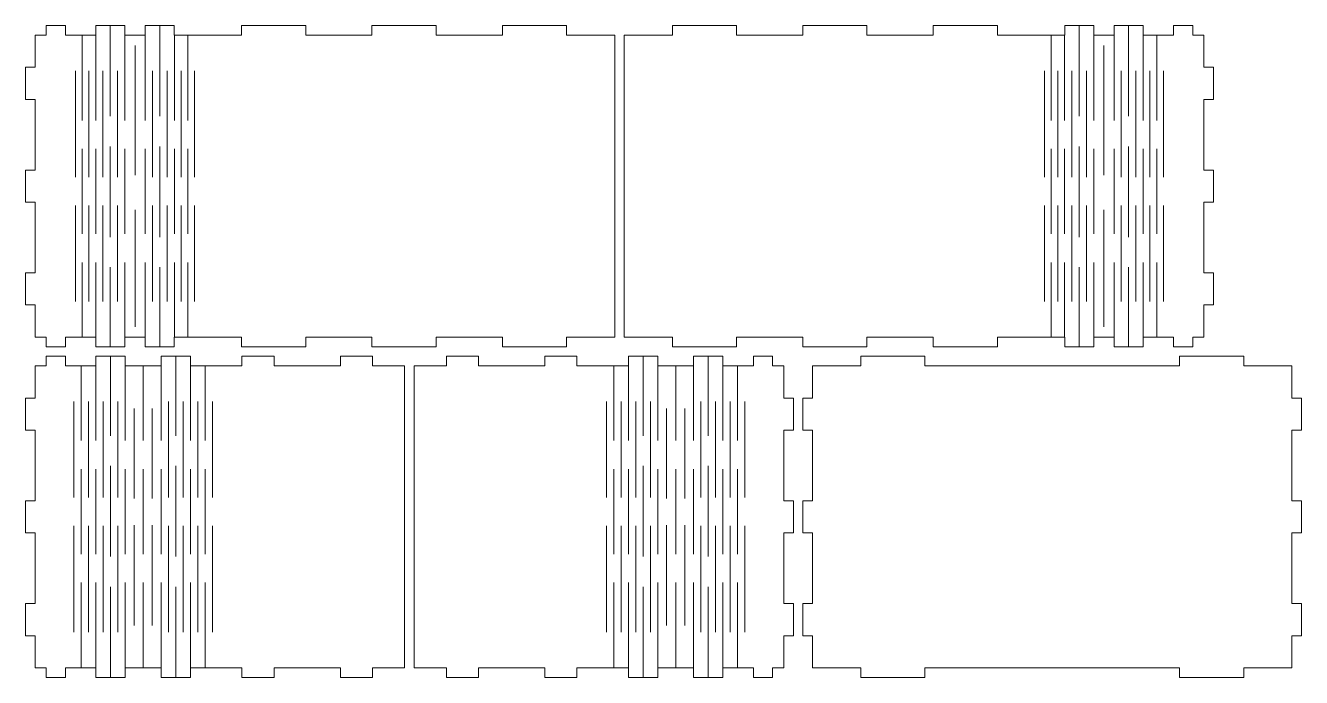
# Model space of a CAD drawing. Header units: millimetres. Extents: x -357 to 357, y -682 to 682.
# Drawn here: x -40.2 to 357.3, y 181.7 to 384.7 of the extents above; entities that cross this region are included whole.
import ezdxf

# ---------------------------------------------------------------- set-up
doc = ezdxf.new("R2010")
doc.units = ezdxf.units.MM
doc.header["$MEASUREMENT"] = 0
doc.layers.add('Camada 1', color=7, linetype='Continuous')

msp = doc.modelspace()

# ---------------------------------------------------------------- linework, layer by layer
at = {"layer": 'Camada 1', "color": 250, "lineweight": 20}
for points, knots in [([(27.1109, 384.7134), (27.1109, 384.7134), (47.1108, 384.7134), (47.1108, 384.7134), (47.1108, 384.7134), (47.1108, 384.7134), (47.1108, 381.7134), (47.1108, 381.7134), (47.1108, 381.7134), (47.1108, 381.7134), (67.7252, 381.7134), (67.7252, 381.7134), (67.7252, 381.7134), (67.7252, 381.7134), (67.7252, 384.7134), (67.7252, 384.7134), (67.7252, 384.7134), (67.7252, 384.7134), (87.7251, 384.7134), (87.7251, 384.7134), (87.7251, 384.7134), (87.7251, 384.7134), (87.7251, 381.7134), (87.7251, 381.7134), (87.7251, 381.7134), (87.7251, 381.7134), (108.3396, 381.7134), (108.3396, 381.7134), (108.3396, 381.7134), (108.3396, 381.7134), (108.3396, 384.7134), (108.3396, 384.7134), (108.3396, 384.7134), (108.3396, 384.7134), (128.3396, 384.7134), (128.3396, 384.7134), (128.3396, 384.7134), (128.3396, 384.7134), (128.3396, 381.7134), (128.3396, 381.7134), (128.3396, 381.7134), (128.3396, 381.7134), (143.3395, 381.7134), (143.3395, 381.7134), (143.3395, 381.7134), (143.3395, 381.7134), (143.3395, 287.7138), (143.3395, 287.7138), (143.3395, 287.7138), (143.3395, 287.7138), (128.3396, 287.7138), (128.3396, 287.7138), (128.3396, 287.7138), (128.3396, 287.7138), (128.3396, 284.7138), (128.3396, 284.7138), (128.3396, 284.7138), (128.3396, 284.7138), (108.3396, 284.7138), (108.3396, 284.7138), (108.3396, 284.7138), (108.3396, 284.7138), (108.3396, 287.7138), (108.3396, 287.7138), (108.3396, 287.7138), (108.3396, 287.7138), (87.7251, 287.7138), (87.7251, 287.7138), (87.7251, 287.7138), (87.7251, 287.7138), (87.7251, 284.7138), (87.7251, 284.7138), (87.7251, 284.7138), (87.7251, 284.7138), (67.7252, 284.7138), (67.7252, 284.7138), (67.7252, 284.7138), (67.7252, 284.7138), (67.7252, 287.7138), (67.7252, 287.7138), (67.7252, 287.7138), (67.7252, 287.7138), (47.1108, 287.7138), (47.1108, 287.7138), (47.1108, 287.7138), (47.1108, 287.7138), (47.1108, 284.7138), (47.1108, 284.7138), (47.1108, 284.7138), (47.1108, 284.7138), (27.1109, 284.7138), (27.1109, 284.7138), (27.1109, 284.7138), (27.1109, 284.7138), (27.1109, 287.7138), (27.1109, 287.7138), (27.1109, 287.7138), (27.1109, 287.7138), (6.0997, 287.7138), (6.0997, 287.7138), (6.0997, 287.7138), (6.0997, 287.7138), (6.0997, 284.7138), (6.0997, 284.7138), (6.0997, 284.7138), (6.0997, 284.7138), (-2.9252, 284.7138), (-2.9252, 284.7138), (-2.9252, 284.7138), (-2.9252, 284.7138), (-2.9252, 287.7138), (-2.9252, 287.7138), (-2.9252, 287.7138), (-2.9252, 287.7138), (-9.2858, 287.7138), (-9.2858, 287.7138), (-9.2858, 287.7138), (-9.2858, 287.7138), (-9.2858, 284.7138), (-9.2858, 284.7138), (-9.2858, 284.7138), (-9.2858, 284.7138), (-18.3109, 284.7138), (-18.3109, 284.7138), (-18.3109, 284.7138), (-18.3109, 284.7138), (-18.3109, 287.7138), (-18.3109, 287.7138), (-18.3109, 287.7138), (-18.3109, 287.7138), (-27.77, 287.7138), (-27.77, 287.7138), (-27.77, 287.7138), (-27.77, 287.7138), (-27.77, 284.7138), (-27.77, 284.7138), (-27.77, 284.7138), (-27.77, 284.7138), (-33.77, 284.7138), (-33.77, 284.7138), (-33.77, 284.7138), (-33.77, 284.7138), (-33.77, 287.7138), (-33.77, 287.7138), (-33.77, 287.7138), (-33.77, 287.7138), (-37.2182, 287.7138), (-37.2182, 287.7138), (-37.2182, 287.7138), (-37.2182, 287.7138), (-37.2182, 297.7137), (-37.2182, 297.7137), (-37.2182, 297.7137), (-37.2182, 297.7137), (-40.2182, 297.7137), (-40.2182, 297.7137), (-40.2182, 297.7137), (-40.2182, 297.7137), (-40.2182, 307.7137), (-40.2182, 307.7137), (-40.2182, 307.7137), (-40.2182, 307.7137), (-37.2182, 307.7137), (-37.2182, 307.7137), (-37.2182, 307.7137), (-37.2182, 307.7137), (-37.2182, 329.7136), (-37.2182, 329.7136), (-37.2182, 329.7136), (-37.2182, 329.7136), (-40.2182, 329.7136), (-40.2182, 329.7136), (-40.2182, 329.7136), (-40.2182, 329.7136), (-40.2182, 339.7136), (-40.2182, 339.7136), (-40.2182, 339.7136), (-40.2182, 339.7136), (-37.2182, 339.7136), (-37.2182, 339.7136), (-37.2182, 339.7136), (-37.2182, 339.7136), (-37.2182, 361.7135), (-37.2182, 361.7135), (-37.2182, 361.7135), (-37.2182, 361.7135), (-40.2182, 361.7135), (-40.2182, 361.7135), (-40.2182, 361.7135), (-40.2182, 361.7135), (-40.2182, 371.7135), (-40.2182, 371.7135), (-40.2182, 371.7135), (-40.2182, 371.7135), (-37.2182, 371.7135), (-37.2182, 371.7135), (-37.2182, 371.7135), (-37.2182, 371.7135), (-37.2182, 381.7134), (-37.2182, 381.7134), (-37.2182, 381.7134), (-37.2182, 381.7134), (-33.77, 381.7134), (-33.77, 381.7134), (-33.77, 381.7134), (-33.77, 381.7134), (-33.77, 384.7134), (-33.77, 384.7134), (-33.77, 384.7134), (-33.77, 384.7134), (-27.77, 384.7134), (-27.77, 384.7134), (-27.77, 384.7134), (-27.77, 384.7134), (-27.77, 381.7134), (-27.77, 381.7134), (-27.77, 381.7134), (-27.77, 381.7134), (-18.3109, 381.7134), (-18.3109, 381.7134), (-18.3109, 381.7134), (-18.3109, 381.7134), (-18.3109, 384.7134), (-18.3109, 384.7134), (-18.3109, 384.7134), (-18.3109, 384.7134), (-9.2858, 384.7134), (-9.2858, 384.7134), (-9.2858, 384.7134), (-9.2858, 384.7134), (-9.2858, 381.7134), (-9.2858, 381.7134), (-9.2858, 381.7134), (-9.2858, 381.7134), (-2.9252, 381.7134), (-2.9252, 381.7134), (-2.9252, 381.7134), (-2.9252, 381.7134), (-2.9252, 384.7134), (-2.9252, 384.7134), (-2.9252, 384.7134), (-2.9252, 384.7134), (6.0997, 384.7134), (6.0997, 384.7134), (6.0997, 384.7134), (6.0997, 384.7134), (6.0997, 381.7134), (6.0997, 381.7134), (6.0997, 381.7134), (6.0997, 381.7134), (27.1109, 381.7134), (27.1109, 381.7134), (27.1109, 381.7134), (27.1109, 381.7134), (27.1109, 384.7134), (27.1109, 384.7134)], [0, 0, 0, 0, 0.01538462, 0.01538462, 0.01538462, 0.01538462, 0.03076923, 0.03076923, 0.03076923, 0.03076923, 0.04615385, 0.04615385, 0.04615385, 0.04615385, 0.06153846, 0.06153846, 0.06153846, 0.06153846, 0.07692308, 0.07692308, 0.07692308, 0.07692308, 0.09230769, 0.09230769, 0.09230769, 0.09230769, 0.10769231, 0.10769231, 0.10769231, 0.10769231, 0.12307692, 0.12307692, 0.12307692, 0.12307692, 0.13846154, 0.13846154, 0.13846154, 0.13846154, 0.15384615, 0.15384615, 0.15384615, 0.15384615, 0.16923077, 0.16923077, 0.16923077, 0.16923077, 0.18461538, 0.18461538, 0.18461538, 0.18461538, 0.2, 0.2, 0.2, 0.2, 0.21538462, 0.21538462, 0.21538462, 0.21538462, 0.23076923, 0.23076923, 0.23076923, 0.23076923, 0.24615385, 0.24615385, 0.24615385, 0.24615385, 0.26153846, 0.26153846, 0.26153846, 0.26153846, 0.27692308, 0.27692308, 0.27692308, 0.27692308, 0.29230769, 0.29230769, 0.29230769, 0.29230769, 0.30769231, 0.30769231, 0.30769231, 0.30769231, 0.32307692, 0.32307692, 0.32307692, 0.32307692, 0.33846154, 0.33846154, 0.33846154, 0.33846154, 0.35384615, 0.35384615, 0.35384615, 0.35384615, 0.36923077, 0.36923077, 0.36923077, 0.36923077, 0.38461538, 0.38461538, 0.38461538, 0.38461538, 0.4, 0.4, 0.4, 0.4, 0.41538462, 0.41538462, 0.41538462, 0.41538462, 0.43076923, 0.43076923, 0.43076923, 0.43076923, 0.44615385, 0.44615385, 0.44615385, 0.44615385, 0.46153846, 0.46153846, 0.46153846, 0.46153846, 0.47692308, 0.47692308, 0.47692308, 0.47692308, 0.49230769, 0.49230769, 0.49230769, 0.49230769, 0.50769231, 0.50769231, 0.50769231, 0.50769231, 0.52307692, 0.52307692, 0.52307692, 0.52307692, 0.53846154, 0.53846154, 0.53846154, 0.53846154, 0.55384615, 0.55384615, 0.55384615, 0.55384615, 0.56923077, 0.56923077, 0.56923077, 0.56923077, 0.58461538, 0.58461538, 0.58461538, 0.58461538, 0.6, 0.6, 0.6, 0.6, 0.61538462, 0.61538462, 0.61538462, 0.61538462, 0.63076923, 0.63076923, 0.63076923, 0.63076923, 0.64615385, 0.64615385, 0.64615385, 0.64615385, 0.66153846, 0.66153846, 0.66153846, 0.66153846, 0.67692308, 0.67692308, 0.67692308, 0.67692308, 0.69230769, 0.69230769, 0.69230769, 0.69230769, 0.70769231, 0.70769231, 0.70769231, 0.70769231, 0.72307692, 0.72307692, 0.72307692, 0.72307692, 0.73846154, 0.73846154, 0.73846154, 0.73846154, 0.75384615, 0.75384615, 0.75384615, 0.75384615, 0.76923077, 0.76923077, 0.76923077, 0.76923077, 0.78461538, 0.78461538, 0.78461538, 0.78461538, 0.8, 0.8, 0.8, 0.8, 0.81538462, 0.81538462, 0.81538462, 0.81538462, 0.83076923, 0.83076923, 0.83076923, 0.83076923, 0.84615385, 0.84615385, 0.84615385, 0.84615385, 0.86153846, 0.86153846, 0.86153846, 0.86153846, 0.87692308, 0.87692308, 0.87692308, 0.87692308, 0.89230769, 0.89230769, 0.89230769, 0.89230769, 0.90769231, 0.90769231, 0.90769231, 0.90769231, 0.92307692, 0.92307692, 0.92307692, 0.92307692, 0.93846154, 0.93846154, 0.93846154, 0.93846154, 0.95384615, 0.95384615, 0.95384615, 0.95384615, 0.96923077, 0.96923077, 0.96923077, 0.96923077, 1, 1, 1, 1]), ([(262.5681, 384.7134), (262.5681, 384.7134), (242.5682, 384.7134), (242.5682, 384.7134), (242.5682, 384.7134), (242.5682, 384.7134), (242.5682, 381.7134), (242.5682, 381.7134), (242.5682, 381.7134), (242.5682, 381.7134), (221.9538, 381.7134), (221.9538, 381.7134), (221.9538, 381.7134), (221.9538, 381.7134), (221.9538, 384.7134), (221.9538, 384.7134), (221.9538, 384.7134), (221.9538, 384.7134), (201.9539, 384.7134), (201.9539, 384.7134), (201.9539, 384.7134), (201.9539, 384.7134), (201.9539, 381.7134), (201.9539, 381.7134), (201.9539, 381.7134), (201.9539, 381.7134), (181.3394, 381.7134), (181.3394, 381.7134), (181.3394, 381.7134), (181.3394, 381.7134), (181.3394, 384.7134), (181.3394, 384.7134), (181.3394, 384.7134), (181.3394, 384.7134), (161.3394, 384.7134), (161.3394, 384.7134), (161.3394, 384.7134), (161.3394, 384.7134), (161.3394, 381.7134), (161.3394, 381.7134), (161.3394, 381.7134), (161.3394, 381.7134), (146.3395, 381.7134), (146.3395, 381.7134), (146.3395, 381.7134), (146.3395, 381.7134), (146.3395, 287.7138), (146.3395, 287.7138), (146.3395, 287.7138), (146.3395, 287.7138), (161.3394, 287.7138), (161.3394, 287.7138), (161.3394, 287.7138), (161.3394, 287.7138), (161.3394, 284.7138), (161.3394, 284.7138), (161.3394, 284.7138), (161.3394, 284.7138), (181.3394, 284.7138), (181.3394, 284.7138), (181.3394, 284.7138), (181.3394, 284.7138), (181.3394, 287.7138), (181.3394, 287.7138), (181.3394, 287.7138), (181.3394, 287.7138), (201.9539, 287.7138), (201.9539, 287.7138), (201.9539, 287.7138), (201.9539, 287.7138), (201.9539, 284.7138), (201.9539, 284.7138), (201.9539, 284.7138), (201.9539, 284.7138), (221.9538, 284.7138), (221.9538, 284.7138), (221.9538, 284.7138), (221.9538, 284.7138), (221.9538, 287.7138), (221.9538, 287.7138), (221.9538, 287.7138), (221.9538, 287.7138), (242.5682, 287.7138), (242.5682, 287.7138), (242.5682, 287.7138), (242.5682, 287.7138), (242.5682, 284.7138), (242.5682, 284.7138), (242.5682, 284.7138), (242.5682, 284.7138), (262.5681, 284.7138), (262.5681, 284.7138), (262.5681, 284.7138), (262.5681, 284.7138), (262.5681, 287.7138), (262.5681, 287.7138), (262.5681, 287.7138), (262.5681, 287.7138), (283.5793, 287.7138), (283.5793, 287.7138), (283.5793, 287.7138), (283.5793, 287.7138), (283.5793, 284.7138), (283.5793, 284.7138), (283.5793, 284.7138), (283.5793, 284.7138), (292.6042, 284.7138), (292.6042, 284.7138), (292.6042, 284.7138), (292.6042, 284.7138), (292.6042, 287.7138), (292.6042, 287.7138), (292.6042, 287.7138), (292.6042, 287.7138), (298.9648, 287.7138), (298.9648, 287.7138), (298.9648, 287.7138), (298.9648, 287.7138), (298.9648, 284.7138), (298.9648, 284.7138), (298.9648, 284.7138), (298.9648, 284.7138), (307.9899, 284.7138), (307.9899, 284.7138), (307.9899, 284.7138), (307.9899, 284.7138), (307.9899, 287.7138), (307.9899, 287.7138), (307.9899, 287.7138), (307.9899, 287.7138), (317.449, 287.7138), (317.449, 287.7138), (317.449, 287.7138), (317.449, 287.7138), (317.449, 284.7138), (317.449, 284.7138), (317.449, 284.7138), (317.449, 284.7138), (323.449, 284.7138), (323.449, 284.7138), (323.449, 284.7138), (323.449, 284.7138), (323.449, 287.7138), (323.449, 287.7138), (323.449, 287.7138), (323.449, 287.7138), (326.8972, 287.7138), (326.8972, 287.7138), (326.8972, 287.7138), (326.8972, 287.7138), (326.8972, 297.7137), (326.8972, 297.7137), (326.8972, 297.7137), (326.8972, 297.7137), (329.8972, 297.7137), (329.8972, 297.7137), (329.8972, 297.7137), (329.8972, 297.7137), (329.8972, 307.7137), (329.8972, 307.7137), (329.8972, 307.7137), (329.8972, 307.7137), (326.8972, 307.7137), (326.8972, 307.7137), (326.8972, 307.7137), (326.8972, 307.7137), (326.8972, 329.7136), (326.8972, 329.7136), (326.8972, 329.7136), (326.8972, 329.7136), (329.8972, 329.7136), (329.8972, 329.7136), (329.8972, 329.7136), (329.8972, 329.7136), (329.8972, 339.7136), (329.8972, 339.7136), (329.8972, 339.7136), (329.8972, 339.7136), (326.8972, 339.7136), (326.8972, 339.7136), (326.8972, 339.7136), (326.8972, 339.7136), (326.8972, 361.7135), (326.8972, 361.7135), (326.8972, 361.7135), (326.8972, 361.7135), (329.8972, 361.7135), (329.8972, 361.7135), (329.8972, 361.7135), (329.8972, 361.7135), (329.8972, 371.7135), (329.8972, 371.7135), (329.8972, 371.7135), (329.8972, 371.7135), (326.8972, 371.7135), (326.8972, 371.7135), (326.8972, 371.7135), (326.8972, 371.7135), (326.8972, 381.7134), (326.8972, 381.7134), (326.8972, 381.7134), (326.8972, 381.7134), (323.449, 381.7134), (323.449, 381.7134), (323.449, 381.7134), (323.449, 381.7134), (323.449, 384.7134), (323.449, 384.7134), (323.449, 384.7134), (323.449, 384.7134), (317.449, 384.7134), (317.449, 384.7134), (317.449, 384.7134), (317.449, 384.7134), (317.449, 381.7134), (317.449, 381.7134), (317.449, 381.7134), (317.449, 381.7134), (307.9899, 381.7134), (307.9899, 381.7134), (307.9899, 381.7134), (307.9899, 381.7134), (307.9899, 384.7134), (307.9899, 384.7134), (307.9899, 384.7134), (307.9899, 384.7134), (298.9648, 384.7134), (298.9648, 384.7134), (298.9648, 384.7134), (298.9648, 384.7134), (298.9648, 381.7134), (298.9648, 381.7134), (298.9648, 381.7134), (298.9648, 381.7134), (292.6042, 381.7134), (292.6042, 381.7134), (292.6042, 381.7134), (292.6042, 381.7134), (292.6042, 384.7134), (292.6042, 384.7134), (292.6042, 384.7134), (292.6042, 384.7134), (283.5793, 384.7134), (283.5793, 384.7134), (283.5793, 384.7134), (283.5793, 384.7134), (283.5793, 381.7134), (283.5793, 381.7134), (283.5793, 381.7134), (283.5793, 381.7134), (262.5681, 381.7134), (262.5681, 381.7134), (262.5681, 381.7134), (262.5681, 381.7134), (262.5681, 384.7134), (262.5681, 384.7134)], [0, 0, 0, 0, 0.01538462, 0.01538462, 0.01538462, 0.01538462, 0.03076923, 0.03076923, 0.03076923, 0.03076923, 0.04615385, 0.04615385, 0.04615385, 0.04615385, 0.06153846, 0.06153846, 0.06153846, 0.06153846, 0.07692308, 0.07692308, 0.07692308, 0.07692308, 0.09230769, 0.09230769, 0.09230769, 0.09230769, 0.10769231, 0.10769231, 0.10769231, 0.10769231, 0.12307692, 0.12307692, 0.12307692, 0.12307692, 0.13846154, 0.13846154, 0.13846154, 0.13846154, 0.15384615, 0.15384615, 0.15384615, 0.15384615, 0.16923077, 0.16923077, 0.16923077, 0.16923077, 0.18461538, 0.18461538, 0.18461538, 0.18461538, 0.2, 0.2, 0.2, 0.2, 0.21538462, 0.21538462, 0.21538462, 0.21538462, 0.23076923, 0.23076923, 0.23076923, 0.23076923, 0.24615385, 0.24615385, 0.24615385, 0.24615385, 0.26153846, 0.26153846, 0.26153846, 0.26153846, 0.27692308, 0.27692308, 0.27692308, 0.27692308, 0.29230769, 0.29230769, 0.29230769, 0.29230769, 0.30769231, 0.30769231, 0.30769231, 0.30769231, 0.32307692, 0.32307692, 0.32307692, 0.32307692, 0.33846154, 0.33846154, 0.33846154, 0.33846154, 0.35384615, 0.35384615, 0.35384615, 0.35384615, 0.36923077, 0.36923077, 0.36923077, 0.36923077, 0.38461538, 0.38461538, 0.38461538, 0.38461538, 0.4, 0.4, 0.4, 0.4, 0.41538462, 0.41538462, 0.41538462, 0.41538462, 0.43076923, 0.43076923, 0.43076923, 0.43076923, 0.44615385, 0.44615385, 0.44615385, 0.44615385, 0.46153846, 0.46153846, 0.46153846, 0.46153846, 0.47692308, 0.47692308, 0.47692308, 0.47692308, 0.49230769, 0.49230769, 0.49230769, 0.49230769, 0.50769231, 0.50769231, 0.50769231, 0.50769231, 0.52307692, 0.52307692, 0.52307692, 0.52307692, 0.53846154, 0.53846154, 0.53846154, 0.53846154, 0.55384615, 0.55384615, 0.55384615, 0.55384615, 0.56923077, 0.56923077, 0.56923077, 0.56923077, 0.58461538, 0.58461538, 0.58461538, 0.58461538, 0.6, 0.6, 0.6, 0.6, 0.61538462, 0.61538462, 0.61538462, 0.61538462, 0.63076923, 0.63076923, 0.63076923, 0.63076923, 0.64615385, 0.64615385, 0.64615385, 0.64615385, 0.66153846, 0.66153846, 0.66153846, 0.66153846, 0.67692308, 0.67692308, 0.67692308, 0.67692308, 0.69230769, 0.69230769, 0.69230769, 0.69230769, 0.70769231, 0.70769231, 0.70769231, 0.70769231, 0.72307692, 0.72307692, 0.72307692, 0.72307692, 0.73846154, 0.73846154, 0.73846154, 0.73846154, 0.75384615, 0.75384615, 0.75384615, 0.75384615, 0.76923077, 0.76923077, 0.76923077, 0.76923077, 0.78461538, 0.78461538, 0.78461538, 0.78461538, 0.8, 0.8, 0.8, 0.8, 0.81538462, 0.81538462, 0.81538462, 0.81538462, 0.83076923, 0.83076923, 0.83076923, 0.83076923, 0.84615385, 0.84615385, 0.84615385, 0.84615385, 0.86153846, 0.86153846, 0.86153846, 0.86153846, 0.87692308, 0.87692308, 0.87692308, 0.87692308, 0.89230769, 0.89230769, 0.89230769, 0.89230769, 0.90769231, 0.90769231, 0.90769231, 0.90769231, 0.92307692, 0.92307692, 0.92307692, 0.92307692, 0.93846154, 0.93846154, 0.93846154, 0.93846154, 0.95384615, 0.95384615, 0.95384615, 0.95384615, 0.96923077, 0.96923077, 0.96923077, 0.96923077, 1, 1, 1, 1]), ([(-9.1555, 184.7142), (-9.1555, 184.7142), (2.0408, 184.7142), (2.0408, 184.7142), (2.0408, 184.7142), (2.0408, 184.7142), (2.0408, 181.7142), (2.0408, 181.7142), (2.0408, 181.7142), (2.0408, 181.7142), (11.1625, 181.7142), (11.1625, 181.7142), (11.1625, 181.7142), (11.1625, 181.7142), (11.1625, 184.7142), (11.1625, 184.7142), (11.1625, 184.7142), (11.1625, 184.7142), (27.2073, 184.7142), (27.2073, 184.7142), (27.2073, 184.7142), (27.2073, 184.7142), (27.2073, 181.7142), (27.2073, 181.7142), (27.2073, 181.7142), (27.2073, 181.7142), (37.2073, 181.7142), (37.2073, 181.7142), (37.2073, 181.7142), (37.2073, 181.7142), (37.2073, 184.7142), (37.2073, 184.7142), (37.2073, 184.7142), (37.2073, 184.7142), (57.8946, 184.7142), (57.8946, 184.7142), (57.8946, 184.7142), (57.8946, 184.7142), (57.8946, 181.7142), (57.8946, 181.7142), (57.8946, 181.7142), (57.8946, 181.7142), (67.8945, 181.7142), (67.8945, 181.7142), (67.8945, 181.7142), (67.8945, 181.7142), (67.8945, 184.7142), (67.8945, 184.7142), (67.8945, 184.7142), (67.8945, 184.7142), (77.8945, 184.7142), (77.8945, 184.7142), (77.8945, 184.7142), (77.8945, 184.7142), (77.8945, 278.7138), (77.8945, 278.7138), (77.8945, 278.7138), (77.8945, 278.7138), (67.8945, 278.7138), (67.8945, 278.7138), (67.8945, 278.7138), (67.8945, 278.7138), (67.8945, 281.7138), (67.8945, 281.7138), (67.8945, 281.7138), (67.8945, 281.7138), (57.8946, 281.7138), (57.8946, 281.7138), (57.8946, 281.7138), (57.8946, 281.7138), (57.8946, 278.7138), (57.8946, 278.7138), (57.8946, 278.7138), (57.8946, 278.7138), (37.2073, 278.7138), (37.2073, 278.7138), (37.2073, 278.7138), (37.2073, 278.7138), (37.2073, 281.7138), (37.2073, 281.7138), (37.2073, 281.7138), (37.2073, 281.7138), (27.2073, 281.7138), (27.2073, 281.7138), (27.2073, 281.7138), (27.2073, 281.7138), (27.2073, 278.7138), (27.2073, 278.7138), (27.2073, 278.7138), (27.2073, 278.7138), (11.1625, 278.7138), (11.1625, 278.7138), (11.1625, 278.7138), (11.1625, 278.7138), (11.1625, 281.7138), (11.1625, 281.7138), (11.1625, 281.7138), (11.1625, 281.7138), (2.0408, 281.7138), (2.0408, 281.7138), (2.0408, 281.7138), (2.0408, 281.7138), (2.0408, 278.7138), (2.0408, 278.7138), (2.0408, 278.7138), (2.0408, 278.7138), (-9.1555, 278.7138), (-9.1555, 278.7138), (-9.1555, 278.7138), (-9.1555, 278.7138), (-9.1555, 281.7138), (-9.1555, 281.7138), (-9.1555, 281.7138), (-9.1555, 281.7138), (-18.2771, 281.7138), (-18.2771, 281.7138), (-18.2771, 281.7138), (-18.2771, 281.7138), (-18.2771, 278.7138), (-18.2771, 278.7138), (-18.2771, 278.7138), (-18.2771, 278.7138), (-27.7702, 278.7138), (-27.7702, 278.7138), (-27.7702, 278.7138), (-27.7702, 278.7138), (-27.7702, 281.7138), (-27.7702, 281.7138), (-27.7702, 281.7138), (-27.7702, 281.7138), (-33.7702, 281.7138), (-33.7702, 281.7138), (-33.7702, 281.7138), (-33.7702, 281.7138), (-33.7702, 278.7138), (-33.7702, 278.7138), (-33.7702, 278.7138), (-33.7702, 278.7138), (-37.2182, 278.7138), (-37.2182, 278.7138), (-37.2182, 278.7138), (-37.2182, 278.7138), (-37.2182, 268.7139), (-37.2182, 268.7139), (-37.2182, 268.7139), (-37.2182, 268.7139), (-40.2182, 268.7139), (-40.2182, 268.7139), (-40.2182, 268.7139), (-40.2182, 268.7139), (-40.2182, 258.7139), (-40.2182, 258.7139), (-40.2182, 258.7139), (-40.2182, 258.7139), (-37.2182, 258.7139), (-37.2182, 258.7139), (-37.2182, 258.7139), (-37.2182, 258.7139), (-37.2182, 236.714), (-37.2182, 236.714), (-37.2182, 236.714), (-37.2182, 236.714), (-40.2182, 236.714), (-40.2182, 236.714), (-40.2182, 236.714), (-40.2182, 236.714), (-40.2182, 226.714), (-40.2182, 226.714), (-40.2182, 226.714), (-40.2182, 226.714), (-37.2182, 226.714), (-37.2182, 226.714), (-37.2182, 226.714), (-37.2182, 226.714), (-37.2182, 204.7141), (-37.2182, 204.7141), (-37.2182, 204.7141), (-37.2182, 204.7141), (-40.2182, 204.7141), (-40.2182, 204.7141), (-40.2182, 204.7141), (-40.2182, 204.7141), (-40.2182, 194.7141), (-40.2182, 194.7141), (-40.2182, 194.7141), (-40.2182, 194.7141), (-37.2182, 194.7141), (-37.2182, 194.7141), (-37.2182, 194.7141), (-37.2182, 194.7141), (-37.2182, 184.7142), (-37.2182, 184.7142), (-37.2182, 184.7142), (-37.2182, 184.7142), (-33.7702, 184.7142), (-33.7702, 184.7142), (-33.7702, 184.7142), (-33.7702, 184.7142), (-33.7702, 181.7142), (-33.7702, 181.7142), (-33.7702, 181.7142), (-33.7702, 181.7142), (-27.7702, 181.7142), (-27.7702, 181.7142), (-27.7702, 181.7142), (-27.7702, 181.7142), (-27.7702, 184.7142), (-27.7702, 184.7142), (-27.7702, 184.7142), (-27.7702, 184.7142), (-18.2771, 184.7142), (-18.2771, 184.7142), (-18.2771, 184.7142), (-18.2771, 184.7142), (-18.2771, 181.7142), (-18.2771, 181.7142), (-18.2771, 181.7142), (-18.2771, 181.7142), (-9.1555, 181.7142), (-9.1555, 181.7142), (-9.1555, 181.7142), (-9.1555, 181.7142), (-9.1555, 184.7142), (-9.1555, 184.7142)], [0, 0, 0, 0, 0.01754386, 0.01754386, 0.01754386, 0.01754386, 0.03508772, 0.03508772, 0.03508772, 0.03508772, 0.05263158, 0.05263158, 0.05263158, 0.05263158, 0.07017544, 0.07017544, 0.07017544, 0.07017544, 0.0877193, 0.0877193, 0.0877193, 0.0877193, 0.10526316, 0.10526316, 0.10526316, 0.10526316, 0.12280702, 0.12280702, 0.12280702, 0.12280702, 0.14035088, 0.14035088, 0.14035088, 0.14035088, 0.15789474, 0.15789474, 0.15789474, 0.15789474, 0.1754386, 0.1754386, 0.1754386, 0.1754386, 0.19298246, 0.19298246, 0.19298246, 0.19298246, 0.21052632, 0.21052632, 0.21052632, 0.21052632, 0.22807018, 0.22807018, 0.22807018, 0.22807018, 0.24561404, 0.24561404, 0.24561404, 0.24561404, 0.26315789, 0.26315789, 0.26315789, 0.26315789, 0.28070175, 0.28070175, 0.28070175, 0.28070175, 0.29824561, 0.29824561, 0.29824561, 0.29824561, 0.31578947, 0.31578947, 0.31578947, 0.31578947, 0.33333333, 0.33333333, 0.33333333, 0.33333333, 0.35087719, 0.35087719, 0.35087719, 0.35087719, 0.36842105, 0.36842105, 0.36842105, 0.36842105, 0.38596491, 0.38596491, 0.38596491, 0.38596491, 0.40350877, 0.40350877, 0.40350877, 0.40350877, 0.42105263, 0.42105263, 0.42105263, 0.42105263, 0.43859649, 0.43859649, 0.43859649, 0.43859649, 0.45614035, 0.45614035, 0.45614035, 0.45614035, 0.47368421, 0.47368421, 0.47368421, 0.47368421, 0.49122807, 0.49122807, 0.49122807, 0.49122807, 0.50877193, 0.50877193, 0.50877193, 0.50877193, 0.52631579, 0.52631579, 0.52631579, 0.52631579, 0.54385965, 0.54385965, 0.54385965, 0.54385965, 0.56140351, 0.56140351, 0.56140351, 0.56140351, 0.57894737, 0.57894737, 0.57894737, 0.57894737, 0.59649123, 0.59649123, 0.59649123, 0.59649123, 0.61403509, 0.61403509, 0.61403509, 0.61403509, 0.63157895, 0.63157895, 0.63157895, 0.63157895, 0.64912281, 0.64912281, 0.64912281, 0.64912281, 0.66666667, 0.66666667, 0.66666667, 0.66666667, 0.68421053, 0.68421053, 0.68421053, 0.68421053, 0.70175439, 0.70175439, 0.70175439, 0.70175439, 0.71929825, 0.71929825, 0.71929825, 0.71929825, 0.73684211, 0.73684211, 0.73684211, 0.73684211, 0.75438596, 0.75438596, 0.75438596, 0.75438596, 0.77192982, 0.77192982, 0.77192982, 0.77192982, 0.78947368, 0.78947368, 0.78947368, 0.78947368, 0.80701754, 0.80701754, 0.80701754, 0.80701754, 0.8245614, 0.8245614, 0.8245614, 0.8245614, 0.84210526, 0.84210526, 0.84210526, 0.84210526, 0.85964912, 0.85964912, 0.85964912, 0.85964912, 0.87719298, 0.87719298, 0.87719298, 0.87719298, 0.89473684, 0.89473684, 0.89473684, 0.89473684, 0.9122807, 0.9122807, 0.9122807, 0.9122807, 0.92982456, 0.92982456, 0.92982456, 0.92982456, 0.94736842, 0.94736842, 0.94736842, 0.94736842, 0.96491228, 0.96491228, 0.96491228, 0.96491228, 1, 1, 1, 1]), ([(167.9445, 184.7142), (167.9445, 184.7142), (156.7482, 184.7142), (156.7482, 184.7142), (156.7482, 184.7142), (156.7482, 184.7142), (156.7482, 181.7142), (156.7482, 181.7142), (156.7482, 181.7142), (156.7482, 181.7142), (147.6265, 181.7142), (147.6265, 181.7142), (147.6265, 181.7142), (147.6265, 181.7142), (147.6265, 184.7142), (147.6265, 184.7142), (147.6265, 184.7142), (147.6265, 184.7142), (131.5817, 184.7142), (131.5817, 184.7142), (131.5817, 184.7142), (131.5817, 184.7142), (131.5817, 181.7142), (131.5817, 181.7142), (131.5817, 181.7142), (131.5817, 181.7142), (121.5817, 181.7142), (121.5817, 181.7142), (121.5817, 181.7142), (121.5817, 181.7142), (121.5817, 184.7142), (121.5817, 184.7142), (121.5817, 184.7142), (121.5817, 184.7142), (100.8944, 184.7142), (100.8944, 184.7142), (100.8944, 184.7142), (100.8944, 184.7142), (100.8944, 181.7142), (100.8944, 181.7142), (100.8944, 181.7142), (100.8944, 181.7142), (90.8945, 181.7142), (90.8945, 181.7142), (90.8945, 181.7142), (90.8945, 181.7142), (90.8945, 184.7142), (90.8945, 184.7142), (90.8945, 184.7142), (90.8945, 184.7142), (80.8945, 184.7142), (80.8945, 184.7142), (80.8945, 184.7142), (80.8945, 184.7142), (80.8945, 278.7138), (80.8945, 278.7138), (80.8945, 278.7138), (80.8945, 278.7138), (90.8945, 278.7138), (90.8945, 278.7138), (90.8945, 278.7138), (90.8945, 278.7138), (90.8945, 281.7138), (90.8945, 281.7138), (90.8945, 281.7138), (90.8945, 281.7138), (100.8944, 281.7138), (100.8944, 281.7138), (100.8944, 281.7138), (100.8944, 281.7138), (100.8944, 278.7138), (100.8944, 278.7138), (100.8944, 278.7138), (100.8944, 278.7138), (121.5817, 278.7138), (121.5817, 278.7138), (121.5817, 278.7138), (121.5817, 278.7138), (121.5817, 281.7138), (121.5817, 281.7138), (121.5817, 281.7138), (121.5817, 281.7138), (131.5817, 281.7138), (131.5817, 281.7138), (131.5817, 281.7138), (131.5817, 281.7138), (131.5817, 278.7138), (131.5817, 278.7138), (131.5817, 278.7138), (131.5817, 278.7138), (147.6265, 278.7138), (147.6265, 278.7138), (147.6265, 278.7138), (147.6265, 278.7138), (147.6265, 281.7138), (147.6265, 281.7138), (147.6265, 281.7138), (147.6265, 281.7138), (156.7482, 281.7138), (156.7482, 281.7138), (156.7482, 281.7138), (156.7482, 281.7138), (156.7482, 278.7138), (156.7482, 278.7138), (156.7482, 278.7138), (156.7482, 278.7138), (167.9445, 278.7138), (167.9445, 278.7138), (167.9445, 278.7138), (167.9445, 278.7138), (167.9445, 281.7138), (167.9445, 281.7138), (167.9445, 281.7138), (167.9445, 281.7138), (177.0661, 281.7138), (177.0661, 281.7138), (177.0661, 281.7138), (177.0661, 281.7138), (177.0661, 278.7138), (177.0661, 278.7138), (177.0661, 278.7138), (177.0661, 278.7138), (186.5592, 278.7138), (186.5592, 278.7138), (186.5592, 278.7138), (186.5592, 278.7138), (186.5592, 281.7138), (186.5592, 281.7138), (186.5592, 281.7138), (186.5592, 281.7138), (192.5592, 281.7138), (192.5592, 281.7138), (192.5592, 281.7138), (192.5592, 281.7138), (192.5592, 278.7138), (192.5592, 278.7138), (192.5592, 278.7138), (192.5592, 278.7138), (196.0072, 278.7138), (196.0072, 278.7138), (196.0072, 278.7138), (196.0072, 278.7138), (196.0072, 268.7139), (196.0072, 268.7139), (196.0072, 268.7139), (196.0072, 268.7139), (199.0072, 268.7139), (199.0072, 268.7139), (199.0072, 268.7139), (199.0072, 268.7139), (199.0072, 258.7139), (199.0072, 258.7139), (199.0072, 258.7139), (199.0072, 258.7139), (196.0072, 258.7139), (196.0072, 258.7139), (196.0072, 258.7139), (196.0072, 258.7139), (196.0072, 236.714), (196.0072, 236.714), (196.0072, 236.714), (196.0072, 236.714), (199.0072, 236.714), (199.0072, 236.714), (199.0072, 236.714), (199.0072, 236.714), (199.0072, 226.714), (199.0072, 226.714), (199.0072, 226.714), (199.0072, 226.714), (196.0072, 226.714), (196.0072, 226.714), (196.0072, 226.714), (196.0072, 226.714), (196.0072, 204.7141), (196.0072, 204.7141), (196.0072, 204.7141), (196.0072, 204.7141), (199.0072, 204.7141), (199.0072, 204.7141), (199.0072, 204.7141), (199.0072, 204.7141), (199.0072, 194.7141), (199.0072, 194.7141), (199.0072, 194.7141), (199.0072, 194.7141), (196.0072, 194.7141), (196.0072, 194.7141), (196.0072, 194.7141), (196.0072, 194.7141), (196.0072, 184.7142), (196.0072, 184.7142), (196.0072, 184.7142), (196.0072, 184.7142), (192.5592, 184.7142), (192.5592, 184.7142), (192.5592, 184.7142), (192.5592, 184.7142), (192.5592, 181.7142), (192.5592, 181.7142), (192.5592, 181.7142), (192.5592, 181.7142), (186.5592, 181.7142), (186.5592, 181.7142), (186.5592, 181.7142), (186.5592, 181.7142), (186.5592, 184.7142), (186.5592, 184.7142), (186.5592, 184.7142), (186.5592, 184.7142), (177.0661, 184.7142), (177.0661, 184.7142), (177.0661, 184.7142), (177.0661, 184.7142), (177.0661, 181.7142), (177.0661, 181.7142), (177.0661, 181.7142), (177.0661, 181.7142), (167.9445, 181.7142), (167.9445, 181.7142), (167.9445, 181.7142), (167.9445, 181.7142), (167.9445, 184.7142), (167.9445, 184.7142)], [0, 0, 0, 0, 0.01754386, 0.01754386, 0.01754386, 0.01754386, 0.03508772, 0.03508772, 0.03508772, 0.03508772, 0.05263158, 0.05263158, 0.05263158, 0.05263158, 0.07017544, 0.07017544, 0.07017544, 0.07017544, 0.0877193, 0.0877193, 0.0877193, 0.0877193, 0.10526316, 0.10526316, 0.10526316, 0.10526316, 0.12280702, 0.12280702, 0.12280702, 0.12280702, 0.14035088, 0.14035088, 0.14035088, 0.14035088, 0.15789474, 0.15789474, 0.15789474, 0.15789474, 0.1754386, 0.1754386, 0.1754386, 0.1754386, 0.19298246, 0.19298246, 0.19298246, 0.19298246, 0.21052632, 0.21052632, 0.21052632, 0.21052632, 0.22807018, 0.22807018, 0.22807018, 0.22807018, 0.24561404, 0.24561404, 0.24561404, 0.24561404, 0.26315789, 0.26315789, 0.26315789, 0.26315789, 0.28070175, 0.28070175, 0.28070175, 0.28070175, 0.29824561, 0.29824561, 0.29824561, 0.29824561, 0.31578947, 0.31578947, 0.31578947, 0.31578947, 0.33333333, 0.33333333, 0.33333333, 0.33333333, 0.35087719, 0.35087719, 0.35087719, 0.35087719, 0.36842105, 0.36842105, 0.36842105, 0.36842105, 0.38596491, 0.38596491, 0.38596491, 0.38596491, 0.40350877, 0.40350877, 0.40350877, 0.40350877, 0.42105263, 0.42105263, 0.42105263, 0.42105263, 0.43859649, 0.43859649, 0.43859649, 0.43859649, 0.45614035, 0.45614035, 0.45614035, 0.45614035, 0.47368421, 0.47368421, 0.47368421, 0.47368421, 0.49122807, 0.49122807, 0.49122807, 0.49122807, 0.50877193, 0.50877193, 0.50877193, 0.50877193, 0.52631579, 0.52631579, 0.52631579, 0.52631579, 0.54385965, 0.54385965, 0.54385965, 0.54385965, 0.56140351, 0.56140351, 0.56140351, 0.56140351, 0.57894737, 0.57894737, 0.57894737, 0.57894737, 0.59649123, 0.59649123, 0.59649123, 0.59649123, 0.61403509, 0.61403509, 0.61403509, 0.61403509, 0.63157895, 0.63157895, 0.63157895, 0.63157895, 0.64912281, 0.64912281, 0.64912281, 0.64912281, 0.66666667, 0.66666667, 0.66666667, 0.66666667, 0.68421053, 0.68421053, 0.68421053, 0.68421053, 0.70175439, 0.70175439, 0.70175439, 0.70175439, 0.71929825, 0.71929825, 0.71929825, 0.71929825, 0.73684211, 0.73684211, 0.73684211, 0.73684211, 0.75438596, 0.75438596, 0.75438596, 0.75438596, 0.77192982, 0.77192982, 0.77192982, 0.77192982, 0.78947368, 0.78947368, 0.78947368, 0.78947368, 0.80701754, 0.80701754, 0.80701754, 0.80701754, 0.8245614, 0.8245614, 0.8245614, 0.8245614, 0.84210526, 0.84210526, 0.84210526, 0.84210526, 0.85964912, 0.85964912, 0.85964912, 0.85964912, 0.87719298, 0.87719298, 0.87719298, 0.87719298, 0.89473684, 0.89473684, 0.89473684, 0.89473684, 0.9122807, 0.9122807, 0.9122807, 0.9122807, 0.92982456, 0.92982456, 0.92982456, 0.92982456, 0.94736842, 0.94736842, 0.94736842, 0.94736842, 0.96491228, 0.96491228, 0.96491228, 0.96491228, 1, 1, 1, 1]), ([(205.0072, 204.7139), (205.0072, 204.7139), (205.0072, 226.7139), (205.0072, 226.7139), (205.0072, 226.7139), (205.0072, 226.7139), (202.0072, 226.7139), (202.0072, 226.7139), (202.0072, 226.7139), (202.0072, 226.7139), (202.0072, 236.7139), (202.0072, 236.7139), (202.0072, 236.7139), (202.0072, 236.7139), (205.0072, 236.7139), (205.0072, 236.7139), (205.0072, 236.7139), (205.0072, 236.7139), (205.0072, 258.7139), (205.0072, 258.7139), (205.0072, 258.7139), (205.0072, 258.7139), (202.0072, 258.7139), (202.0072, 258.7139), (202.0072, 258.7139), (202.0072, 258.7139), (202.0072, 268.7139), (202.0072, 268.7139), (202.0072, 268.7139), (202.0072, 268.7139), (205.0072, 268.7139), (205.0072, 268.7139), (205.0072, 268.7139), (205.0072, 268.7139), (205.0072, 278.7139), (205.0072, 278.7139), (205.0072, 278.7139), (205.0072, 278.7139), (220.0072, 278.7139), (220.0072, 278.7139), (220.0072, 278.7139), (220.0072, 278.7139), (220.0072, 281.7139), (220.0072, 281.7139), (220.0072, 281.7139), (220.0072, 281.7139), (240.0072, 281.7139), (240.0072, 281.7139), (240.0072, 281.7139), (240.0072, 281.7139), (240.0072, 278.7139), (240.0072, 278.7139), (240.0072, 278.7139), (240.0072, 278.7139), (319.3246, 278.7139), (319.3246, 278.7139), (319.3246, 278.7139), (319.3246, 278.7139), (319.3246, 281.7139), (319.3246, 281.7139), (319.3246, 281.7139), (319.3246, 281.7139), (339.3246, 281.7139), (339.3246, 281.7139), (339.3246, 281.7139), (339.3246, 281.7139), (339.3246, 278.7139), (339.3246, 278.7139), (339.3246, 278.7139), (339.3246, 278.7139), (354.3246, 278.7139), (354.3246, 278.7139), (354.3246, 278.7139), (354.3246, 278.7139), (354.3246, 268.7139), (354.3246, 268.7139), (354.3246, 268.7139), (354.3246, 268.7139), (357.3246, 268.7139), (357.3246, 268.7139), (357.3246, 268.7139), (357.3246, 268.7139), (357.3246, 258.7139), (357.3246, 258.7139), (357.3246, 258.7139), (357.3246, 258.7139), (354.3246, 258.7139), (354.3246, 258.7139), (354.3246, 258.7139), (354.3246, 258.7139), (354.3246, 236.7139), (354.3246, 236.7139), (354.3246, 236.7139), (354.3246, 236.7139), (357.3246, 236.7139), (357.3246, 236.7139), (357.3246, 236.7139), (357.3246, 236.7139), (357.3246, 226.7139), (357.3246, 226.7139), (357.3246, 226.7139), (357.3246, 226.7139), (354.3246, 226.7139), (354.3246, 226.7139), (354.3246, 226.7139), (354.3246, 226.7139), (354.3246, 204.7139), (354.3246, 204.7139), (354.3246, 204.7139), (354.3246, 204.7139), (357.3246, 204.7139), (357.3246, 204.7139), (357.3246, 204.7139), (357.3246, 204.7139), (357.3246, 194.7139), (357.3246, 194.7139), (357.3246, 194.7139), (357.3246, 194.7139), (354.3246, 194.7139), (354.3246, 194.7139), (354.3246, 194.7139), (354.3246, 194.7139), (354.3246, 184.7139), (354.3246, 184.7139), (354.3246, 184.7139), (354.3246, 184.7139), (339.3246, 184.7139), (339.3246, 184.7139), (339.3246, 184.7139), (339.3246, 184.7139), (339.3246, 181.7139), (339.3246, 181.7139), (339.3246, 181.7139), (339.3246, 181.7139), (319.3246, 181.7139), (319.3246, 181.7139), (319.3246, 181.7139), (319.3246, 181.7139), (319.3246, 184.7139), (319.3246, 184.7139), (319.3246, 184.7139), (319.3246, 184.7139), (240.0072, 184.7139), (240.0072, 184.7139), (240.0072, 184.7139), (240.0072, 184.7139), (240.0072, 181.7139), (240.0072, 181.7139), (240.0072, 181.7139), (240.0072, 181.7139), (220.0072, 181.7139), (220.0072, 181.7139), (220.0072, 181.7139), (220.0072, 181.7139), (220.0072, 184.7139), (220.0072, 184.7139), (220.0072, 184.7139), (220.0072, 184.7139), (205.0072, 184.7139), (205.0072, 184.7139), (205.0072, 184.7139), (205.0072, 184.7139), (205.0072, 194.7139), (205.0072, 194.7139), (205.0072, 194.7139), (205.0072, 194.7139), (202.0072, 194.7139), (202.0072, 194.7139), (202.0072, 194.7139), (202.0072, 194.7139), (202.0072, 204.7139), (202.0072, 204.7139), (202.0072, 204.7139), (202.0072, 204.7139), (205.0072, 204.7139), (205.0072, 204.7139)], [0, 0, 0, 0, 0.02222222, 0.02222222, 0.02222222, 0.02222222, 0.04444444, 0.04444444, 0.04444444, 0.04444444, 0.06666667, 0.06666667, 0.06666667, 0.06666667, 0.08888889, 0.08888889, 0.08888889, 0.08888889, 0.11111111, 0.11111111, 0.11111111, 0.11111111, 0.13333333, 0.13333333, 0.13333333, 0.13333333, 0.15555556, 0.15555556, 0.15555556, 0.15555556, 0.17777778, 0.17777778, 0.17777778, 0.17777778, 0.2, 0.2, 0.2, 0.2, 0.22222222, 0.22222222, 0.22222222, 0.22222222, 0.24444444, 0.24444444, 0.24444444, 0.24444444, 0.26666667, 0.26666667, 0.26666667, 0.26666667, 0.28888889, 0.28888889, 0.28888889, 0.28888889, 0.31111111, 0.31111111, 0.31111111, 0.31111111, 0.33333333, 0.33333333, 0.33333333, 0.33333333, 0.35555556, 0.35555556, 0.35555556, 0.35555556, 0.37777778, 0.37777778, 0.37777778, 0.37777778, 0.4, 0.4, 0.4, 0.4, 0.42222222, 0.42222222, 0.42222222, 0.42222222, 0.44444444, 0.44444444, 0.44444444, 0.44444444, 0.46666667, 0.46666667, 0.46666667, 0.46666667, 0.48888889, 0.48888889, 0.48888889, 0.48888889, 0.51111111, 0.51111111, 0.51111111, 0.51111111, 0.53333333, 0.53333333, 0.53333333, 0.53333333, 0.55555556, 0.55555556, 0.55555556, 0.55555556, 0.57777778, 0.57777778, 0.57777778, 0.57777778, 0.6, 0.6, 0.6, 0.6, 0.62222222, 0.62222222, 0.62222222, 0.62222222, 0.64444444, 0.64444444, 0.64444444, 0.64444444, 0.66666667, 0.66666667, 0.66666667, 0.66666667, 0.68888889, 0.68888889, 0.68888889, 0.68888889, 0.71111111, 0.71111111, 0.71111111, 0.71111111, 0.73333333, 0.73333333, 0.73333333, 0.73333333, 0.75555556, 0.75555556, 0.75555556, 0.75555556, 0.77777778, 0.77777778, 0.77777778, 0.77777778, 0.8, 0.8, 0.8, 0.8, 0.82222222, 0.82222222, 0.82222222, 0.82222222, 0.84444444, 0.84444444, 0.84444444, 0.84444444, 0.86666667, 0.86666667, 0.86666667, 0.86666667, 0.88888889, 0.88888889, 0.88888889, 0.88888889, 0.91111111, 0.91111111, 0.91111111, 0.91111111, 0.93333333, 0.93333333, 0.93333333, 0.93333333, 0.95555556, 0.95555556, 0.95555556, 0.95555556, 1, 1, 1, 1])]:
    msp.add_open_spline(points, degree=3, knots=knots, dxfattribs=at)
for points in [[(-22.5331, 381.7138), (-22.5331, 381.7138), (-22.5331, 355.1831), (-22.5331, 355.1831)], [(-18.3589, 381.7134), (-18.3589, 381.7134), (-18.3589, 355.1827), (-18.3589, 355.1827)], [(-13.7983, 384.713), (-13.7983, 384.713), (-13.7983, 356.4891), (-13.7983, 356.4891)], [(-9.2375, 381.7134), (-9.2375, 381.7134), (-9.2375, 355.1827), (-9.2375, 355.1827)], [(-2.9733, 381.7134), (-2.9733, 381.7134), (-2.9733, 355.1827), (-2.9733, 355.1827)], [(1.5873, 384.713), (1.5873, 384.713), (1.5873, 356.4891), (1.5873, 356.4891)], [(6.1481, 381.7134), (6.1481, 381.7134), (6.1481, 355.1827), (6.1481, 355.1827)], [(10.3223, 381.7138), (10.3223, 381.7138), (10.3223, 355.1831), (10.3223, 355.1831)], [(279.3567, 381.7138), (279.3567, 381.7138), (279.3567, 355.1831), (279.3567, 355.1831)], [(283.5309, 381.7134), (283.5309, 381.7134), (283.5309, 355.1827), (283.5309, 355.1827)], [(288.0917, 384.713), (288.0917, 384.713), (288.0917, 356.4891), (288.0917, 356.4891)], [(292.6523, 381.7134), (292.6523, 381.7134), (292.6523, 355.1827), (292.6523, 355.1827)], [(298.9165, 381.7134), (298.9165, 381.7134), (298.9165, 355.1827), (298.9165, 355.1827)], [(303.4773, 384.713), (303.4773, 384.713), (303.4773, 356.4891), (303.4773, 356.4891)], [(308.0379, 381.7134), (308.0379, 381.7134), (308.0379, 355.1827), (308.0379, 355.1827)], [(312.2121, 381.7138), (312.2121, 381.7138), (312.2121, 355.1831), (312.2121, 355.1831)], [(-6.1055, 378.5253), (-6.1055, 378.5253), (-6.1055, 338.1047), (-6.1055, 338.1047)], [(295.7845, 378.5253), (295.7845, 378.5253), (295.7845, 338.1047), (295.7845, 338.1047)], [(-24.6202, 370.6593), (-24.6202, 370.6593), (-24.6202, 337.4959), (-24.6202, 337.4959)], [(-20.446, 370.6593), (-20.446, 370.6593), (-20.446, 337.4959), (-20.446, 337.4959)], [(-16.0786, 370.6589), (-16.0786, 370.6589), (-16.0786, 337.4955), (-16.0786, 337.4955)], [(-11.5179, 370.6589), (-11.5179, 370.6589), (-11.5179, 337.4955), (-11.5179, 337.4955)], [(-0.693, 370.6589), (-0.693, 370.6589), (-0.693, 337.4955), (-0.693, 337.4955)], [(3.8677, 370.6589), (3.8677, 370.6589), (3.8677, 337.4955), (3.8677, 337.4955)], [(8.2352, 370.6593), (8.2352, 370.6593), (8.2352, 337.4959), (8.2352, 337.4959)], [(12.4094, 370.6593), (12.4094, 370.6593), (12.4094, 337.4959), (12.4094, 337.4959)], [(277.2696, 370.6593), (277.2696, 370.6593), (277.2696, 337.4959), (277.2696, 337.4959)], [(281.4438, 370.6593), (281.4438, 370.6593), (281.4438, 337.4959), (281.4438, 337.4959)], [(285.8113, 370.6589), (285.8113, 370.6589), (285.8113, 337.4955), (285.8113, 337.4955)], [(290.372, 370.6589), (290.372, 370.6589), (290.372, 337.4955), (290.372, 337.4955)], [(301.1969, 370.6589), (301.1969, 370.6589), (301.1969, 337.4955), (301.1969, 337.4955)], [(305.7576, 370.6589), (305.7576, 370.6589), (305.7576, 337.4955), (305.7576, 337.4955)], [(310.125, 370.6593), (310.125, 370.6593), (310.125, 337.4959), (310.125, 337.4959)], [(314.2992, 370.6593), (314.2992, 370.6593), (314.2992, 337.4959), (314.2992, 337.4959)], [(-22.5331, 346.3396), (-22.5331, 346.3396), (-22.5331, 319.809), (-22.5331, 319.809)], [(-18.3589, 346.3392), (-18.3589, 346.3392), (-18.3589, 319.8086), (-18.3589, 319.8086)], [(-13.7983, 347.0812), (-13.7983, 347.0812), (-13.7983, 318.8574), (-13.7983, 318.8574)], [(-9.2375, 346.3392), (-9.2375, 346.3392), (-9.2375, 319.8086), (-9.2375, 319.8086)], [(-2.9733, 346.3392), (-2.9733, 346.3392), (-2.9733, 319.8086), (-2.9733, 319.8086)], [(1.5873, 347.0812), (1.5873, 347.0812), (1.5873, 318.8574), (1.5873, 318.8574)], [(6.1481, 346.3392), (6.1481, 346.3392), (6.1481, 319.8086), (6.1481, 319.8086)], [(10.3223, 346.3396), (10.3223, 346.3396), (10.3223, 319.809), (10.3223, 319.809)], [(279.3567, 346.3396), (279.3567, 346.3396), (279.3567, 319.809), (279.3567, 319.809)], [(283.5309, 346.3392), (283.5309, 346.3392), (283.5309, 319.8086), (283.5309, 319.8086)], [(288.0917, 347.0812), (288.0917, 347.0812), (288.0917, 318.8574), (288.0917, 318.8574)], [(292.6523, 346.3392), (292.6523, 346.3392), (292.6523, 319.8086), (292.6523, 319.8086)], [(298.9165, 346.3392), (298.9165, 346.3392), (298.9165, 319.8086), (298.9165, 319.8086)], [(303.4773, 347.0812), (303.4773, 347.0812), (303.4773, 318.8574), (303.4773, 318.8574)], [(308.0379, 346.3392), (308.0379, 346.3392), (308.0379, 319.8086), (308.0379, 319.8086)], [(312.2121, 346.3396), (312.2121, 346.3396), (312.2121, 319.809), (312.2121, 319.809)], [(-24.6202, 328.6525), (-24.6202, 328.6525), (-24.6202, 298.7683), (-24.6202, 298.7683)], [(-20.446, 328.6525), (-20.446, 328.6525), (-20.446, 298.7683), (-20.446, 298.7683)], [(-16.0786, 328.6521), (-16.0786, 328.6521), (-16.0786, 298.7679), (-16.0786, 298.7679)], [(-11.5179, 328.6521), (-11.5179, 328.6521), (-11.5179, 298.7679), (-11.5179, 298.7679)], [(-6.1055, 327.3261), (-6.1055, 327.3261), (-6.1055, 290.9023), (-6.1055, 290.9023)], [(-0.693, 328.6521), (-0.693, 328.6521), (-0.693, 298.7679), (-0.693, 298.7679)], [(3.8677, 328.6521), (3.8677, 328.6521), (3.8677, 298.7679), (3.8677, 298.7679)], [(8.2352, 328.6525), (8.2352, 328.6525), (8.2352, 298.7683), (8.2352, 298.7683)], [(12.4094, 328.6525), (12.4094, 328.6525), (12.4094, 298.7683), (12.4094, 298.7683)], [(277.2696, 328.6525), (277.2696, 328.6525), (277.2696, 298.7683), (277.2696, 298.7683)], [(281.4438, 328.6525), (281.4438, 328.6525), (281.4438, 298.7683), (281.4438, 298.7683)], [(285.8113, 328.6521), (285.8113, 328.6521), (285.8113, 298.7679), (285.8113, 298.7679)], [(290.372, 328.6521), (290.372, 328.6521), (290.372, 298.7679), (290.372, 298.7679)], [(295.7845, 327.3261), (295.7845, 327.3261), (295.7845, 290.9023), (295.7845, 290.9023)], [(301.1969, 328.6521), (301.1969, 328.6521), (301.1969, 298.7679), (301.1969, 298.7679)], [(305.7576, 328.6521), (305.7576, 328.6521), (305.7576, 298.7679), (305.7576, 298.7679)], [(310.125, 328.6525), (310.125, 328.6525), (310.125, 298.7683), (310.125, 298.7683)], [(314.2992, 328.6525), (314.2992, 328.6525), (314.2992, 298.7683), (314.2992, 298.7683)], [(-22.5331, 310.9653), (-22.5331, 310.9653), (-22.5331, 287.7138), (-22.5331, 287.7138)], [(-18.3589, 310.9649), (-18.3589, 310.9649), (-18.3589, 287.7134), (-18.3589, 287.7134)], [(-9.2375, 310.9649), (-9.2375, 310.9649), (-9.2375, 287.7134), (-9.2375, 287.7134)], [(-2.9733, 310.9649), (-2.9733, 310.9649), (-2.9733, 287.7134), (-2.9733, 287.7134)], [(6.1481, 310.9649), (6.1481, 310.9649), (6.1481, 287.7134), (6.1481, 287.7134)], [(10.3223, 310.9653), (10.3223, 310.9653), (10.3223, 287.7138), (10.3223, 287.7138)], [(279.3567, 310.9653), (279.3567, 310.9653), (279.3567, 287.7138), (279.3567, 287.7138)], [(283.5309, 310.9649), (283.5309, 310.9649), (283.5309, 287.7134), (283.5309, 287.7134)], [(292.6523, 310.9649), (292.6523, 310.9649), (292.6523, 287.7134), (292.6523, 287.7134)], [(298.9165, 310.9649), (298.9165, 310.9649), (298.9165, 287.7134), (298.9165, 287.7134)], [(308.0379, 310.9649), (308.0379, 310.9649), (308.0379, 287.7134), (308.0379, 287.7134)], [(312.2121, 310.9653), (312.2121, 310.9653), (312.2121, 287.7138), (312.2121, 287.7138)], [(-13.7983, 309.4492), (-13.7983, 309.4492), (-13.7983, 284.7138), (-13.7983, 284.7138)], [(1.5873, 309.4492), (1.5873, 309.4492), (1.5873, 284.7138), (1.5873, 284.7138)], [(288.0917, 309.4492), (288.0917, 309.4492), (288.0917, 284.7138), (288.0917, 284.7138)], [(303.4773, 309.4492), (303.4773, 309.4492), (303.4773, 284.7138), (303.4773, 284.7138)], [(-22.8375, 255.4623), (-22.8375, 255.4623), (-22.8375, 278.7138), (-22.8375, 278.7138)], [(-18.2769, 255.4623), (-18.2769, 255.4623), (-18.2769, 278.7138), (-18.2769, 278.7138)], [(-13.7163, 256.978), (-13.7163, 256.978), (-13.7163, 281.7134), (-13.7163, 281.7134)], [(-9.1555, 255.4623), (-9.1555, 255.4623), (-9.1555, 278.7138), (-9.1555, 278.7138)], [(-3.5573, 255.4624), (-3.5573, 255.4624), (-3.5573, 278.7138), (-3.5573, 278.7138)], [(2.0409, 255.4623), (2.0409, 255.4623), (2.0409, 278.7138), (2.0409, 278.7138)], [(6.6017, 256.978), (6.6017, 256.978), (6.6017, 281.7134), (6.6017, 281.7134)], [(11.1623, 255.4623), (11.1623, 255.4623), (11.1623, 278.7138), (11.1623, 278.7138)], [(15.7229, 255.4623), (15.7229, 255.4623), (15.7229, 278.7138), (15.7229, 278.7138)], [(143.0661, 255.4623), (143.0661, 255.4623), (143.0661, 278.7138), (143.0661, 278.7138)], [(147.6267, 255.4623), (147.6267, 255.4623), (147.6267, 278.7138), (147.6267, 278.7138)], [(152.1873, 256.978), (152.1873, 256.978), (152.1873, 281.7134), (152.1873, 281.7134)], [(156.7481, 255.4623), (156.7481, 255.4623), (156.7481, 278.7138), (156.7481, 278.7138)], [(162.3463, 255.4624), (162.3463, 255.4624), (162.3463, 278.7138), (162.3463, 278.7138)], [(167.9445, 255.4623), (167.9445, 255.4623), (167.9445, 278.7138), (167.9445, 278.7138)], [(172.5053, 256.978), (172.5053, 256.978), (172.5053, 281.7134), (172.5053, 281.7134)], [(177.0659, 255.4623), (177.0659, 255.4623), (177.0659, 278.7138), (177.0659, 278.7138)], [(181.6265, 255.4623), (181.6265, 255.4623), (181.6265, 278.7138), (181.6265, 278.7138)], [(-25.1178, 237.7751), (-25.1178, 237.7751), (-25.1178, 267.6593), (-25.1178, 267.6593)], [(-20.5572, 237.7751), (-20.5572, 237.7751), (-20.5572, 267.6593), (-20.5572, 267.6593)], [(-15.9966, 237.7751), (-15.9966, 237.7751), (-15.9966, 267.6593), (-15.9966, 267.6593)], [(-11.4359, 237.7751), (-11.4359, 237.7751), (-11.4359, 267.6593), (-11.4359, 267.6593)], [(4.3213, 237.7751), (4.3213, 237.7751), (4.3213, 267.6593), (4.3213, 267.6593)], [(8.882, 237.7751), (8.882, 237.7751), (8.882, 267.6593), (8.882, 267.6593)], [(13.4426, 237.7751), (13.4426, 237.7751), (13.4426, 267.6593), (13.4426, 267.6593)], [(18.0032, 237.7751), (18.0032, 237.7751), (18.0032, 267.6593), (18.0032, 267.6593)], [(140.7858, 237.7751), (140.7858, 237.7751), (140.7858, 267.6593), (140.7858, 267.6593)], [(145.3464, 237.7751), (145.3464, 237.7751), (145.3464, 267.6593), (145.3464, 267.6593)], [(149.907, 237.7751), (149.907, 237.7751), (149.907, 267.6593), (149.907, 267.6593)], [(154.4677, 237.7751), (154.4677, 237.7751), (154.4677, 267.6593), (154.4677, 267.6593)], [(170.2249, 237.7751), (170.2249, 237.7751), (170.2249, 267.6593), (170.2249, 267.6593)], [(174.7856, 237.7751), (174.7856, 237.7751), (174.7856, 267.6593), (174.7856, 267.6593)], [(179.3462, 237.7751), (179.3462, 237.7751), (179.3462, 267.6593), (179.3462, 267.6593)], [(183.9068, 237.7751), (183.9068, 237.7751), (183.9068, 267.6593), (183.9068, 267.6593)], [(-6.3974, 237.4116), (-6.3974, 237.4116), (-6.3974, 265.5029), (-6.3974, 265.5029)], [(-0.7172, 237.4116), (-0.7172, 237.4116), (-0.7172, 265.5029), (-0.7172, 265.5029)], [(159.5062, 237.4116), (159.5062, 237.4116), (159.5062, 265.5029), (159.5062, 265.5029)], [(165.1864, 237.4116), (165.1864, 237.4116), (165.1864, 265.5029), (165.1864, 265.5029)], [(-22.8375, 220.088), (-22.8375, 220.088), (-22.8375, 246.6186), (-22.8375, 246.6186)], [(-18.2769, 220.088), (-18.2769, 220.088), (-18.2769, 246.6186), (-18.2769, 246.6186)], [(-13.7163, 219.346), (-13.7163, 219.346), (-13.7163, 247.5698), (-13.7163, 247.5698)], [(-9.1555, 220.088), (-9.1555, 220.088), (-9.1555, 246.6186), (-9.1555, 246.6186)], [(-3.5573, 220.0882), (-3.5573, 220.0882), (-3.5573, 246.6187), (-3.5573, 246.6187)], [(2.0409, 220.088), (2.0409, 220.088), (2.0409, 246.6186), (2.0409, 246.6186)], [(6.6017, 219.346), (6.6017, 219.346), (6.6017, 247.5698), (6.6017, 247.5698)], [(11.1623, 220.088), (11.1623, 220.088), (11.1623, 246.6186), (11.1623, 246.6186)], [(15.7229, 220.088), (15.7229, 220.088), (15.7229, 246.6186), (15.7229, 246.6186)], [(143.0661, 220.088), (143.0661, 220.088), (143.0661, 246.6186), (143.0661, 246.6186)], [(147.6267, 220.088), (147.6267, 220.088), (147.6267, 246.6186), (147.6267, 246.6186)], [(152.1873, 219.346), (152.1873, 219.346), (152.1873, 247.5698), (152.1873, 247.5698)], [(156.7481, 220.088), (156.7481, 220.088), (156.7481, 246.6186), (156.7481, 246.6186)], [(162.3463, 220.0882), (162.3463, 220.0882), (162.3463, 246.6187), (162.3463, 246.6187)], [(167.9445, 220.088), (167.9445, 220.088), (167.9445, 246.6186), (167.9445, 246.6186)], [(172.5053, 219.346), (172.5053, 219.346), (172.5053, 247.5698), (172.5053, 247.5698)], [(177.0659, 220.088), (177.0659, 220.088), (177.0659, 246.6186), (177.0659, 246.6186)], [(181.6265, 220.088), (181.6265, 220.088), (181.6265, 246.6186), (181.6265, 246.6186)], [(-25.1178, 195.7683), (-25.1178, 195.7683), (-25.1178, 228.9317), (-25.1178, 228.9317)], [(-20.5572, 195.7683), (-20.5572, 195.7683), (-20.5572, 228.9317), (-20.5572, 228.9317)], [(-15.9966, 195.7683), (-15.9966, 195.7683), (-15.9966, 228.9317), (-15.9966, 228.9317)], [(-11.4359, 195.7683), (-11.4359, 195.7683), (-11.4359, 228.9317), (-11.4359, 228.9317)], [(-6.3974, 197.9251), (-6.3974, 197.9251), (-6.3974, 229.0988), (-6.3974, 229.0988)], [(-0.7172, 197.9251), (-0.7172, 197.9251), (-0.7172, 229.0988), (-0.7172, 229.0988)], [(4.3213, 195.7683), (4.3213, 195.7683), (4.3213, 228.9317), (4.3213, 228.9317)], [(8.882, 195.7683), (8.882, 195.7683), (8.882, 228.9317), (8.882, 228.9317)], [(13.4426, 195.7683), (13.4426, 195.7683), (13.4426, 228.9317), (13.4426, 228.9317)], [(18.0032, 195.7683), (18.0032, 195.7683), (18.0032, 228.9317), (18.0032, 228.9317)], [(140.7858, 195.7683), (140.7858, 195.7683), (140.7858, 228.9317), (140.7858, 228.9317)], [(145.3464, 195.7683), (145.3464, 195.7683), (145.3464, 228.9317), (145.3464, 228.9317)], [(149.907, 195.7683), (149.907, 195.7683), (149.907, 228.9317), (149.907, 228.9317)], [(154.4677, 195.7683), (154.4677, 195.7683), (154.4677, 228.9317), (154.4677, 228.9317)], [(159.5062, 197.9251), (159.5062, 197.9251), (159.5062, 229.0988), (159.5062, 229.0988)], [(165.1864, 197.9251), (165.1864, 197.9251), (165.1864, 229.0988), (165.1864, 229.0988)], [(170.2249, 195.7683), (170.2249, 195.7683), (170.2249, 228.9317), (170.2249, 228.9317)], [(174.7856, 195.7683), (174.7856, 195.7683), (174.7856, 228.9317), (174.7856, 228.9317)], [(179.3462, 195.7683), (179.3462, 195.7683), (179.3462, 228.9317), (179.3462, 228.9317)], [(183.9068, 195.7683), (183.9068, 195.7683), (183.9068, 228.9317), (183.9068, 228.9317)], [(-22.8375, 184.7138), (-22.8375, 184.7138), (-22.8375, 211.2445), (-22.8375, 211.2445)], [(-18.2769, 184.7138), (-18.2769, 184.7138), (-18.2769, 211.2445), (-18.2769, 211.2445)], [(-9.1555, 184.7138), (-9.1555, 184.7138), (-9.1555, 211.2445), (-9.1555, 211.2445)], [(-3.5573, 184.7142), (-3.5573, 184.7142), (-3.5573, 211.2448), (-3.5573, 211.2448)], [(2.0409, 184.7138), (2.0409, 184.7138), (2.0409, 211.2445), (2.0409, 211.2445)], [(11.1623, 184.7138), (11.1623, 184.7138), (11.1623, 211.2445), (11.1623, 211.2445)], [(15.7229, 184.7138), (15.7229, 184.7138), (15.7229, 211.2445), (15.7229, 211.2445)], [(143.0661, 184.7138), (143.0661, 184.7138), (143.0661, 211.2445), (143.0661, 211.2445)], [(147.6267, 184.7138), (147.6267, 184.7138), (147.6267, 211.2445), (147.6267, 211.2445)], [(156.7481, 184.7138), (156.7481, 184.7138), (156.7481, 211.2445), (156.7481, 211.2445)], [(162.3463, 184.7142), (162.3463, 184.7142), (162.3463, 211.2448), (162.3463, 211.2448)], [(167.9445, 184.7138), (167.9445, 184.7138), (167.9445, 211.2445), (167.9445, 211.2445)], [(177.0659, 184.7138), (177.0659, 184.7138), (177.0659, 211.2445), (177.0659, 211.2445)], [(181.6265, 184.7138), (181.6265, 184.7138), (181.6265, 211.2445), (181.6265, 211.2445)], [(-13.7163, 181.7142), (-13.7163, 181.7142), (-13.7163, 209.9381), (-13.7163, 209.9381)], [(6.6017, 181.7142), (6.6017, 181.7142), (6.6017, 209.9381), (6.6017, 209.9381)], [(152.1873, 181.7142), (152.1873, 181.7142), (152.1873, 209.9381), (152.1873, 209.9381)], [(172.5053, 181.7142), (172.5053, 181.7142), (172.5053, 209.9381), (172.5053, 209.9381)]]:
    msp.add_open_spline(points, degree=3, dxfattribs=at)

doc.saveas('drawing.dxf')
